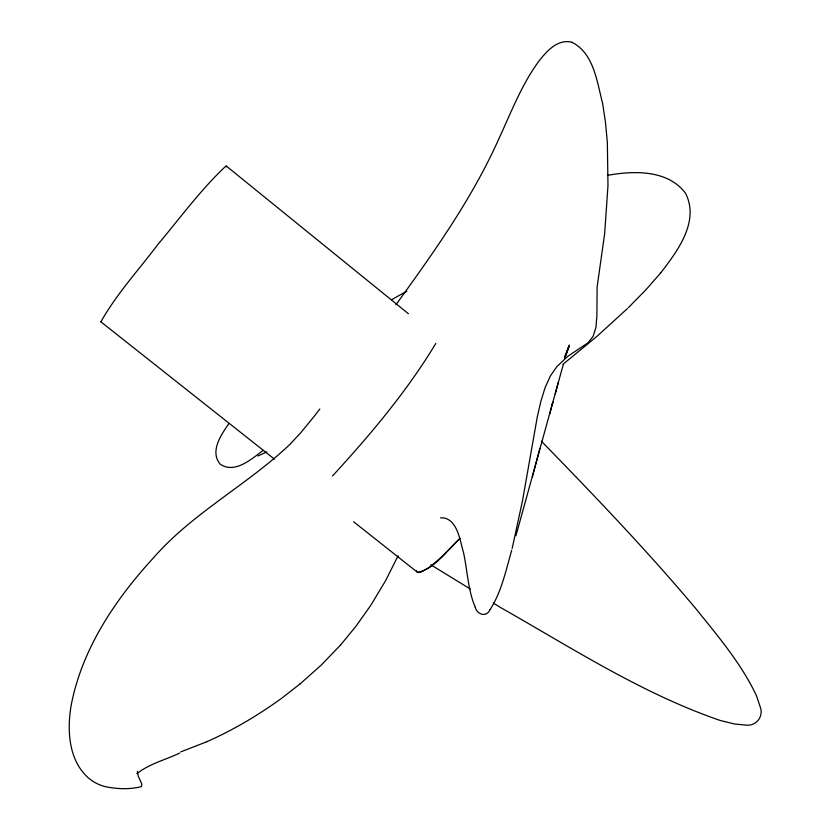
<?xml version="1.0" encoding="UTF-8"?>
<svg xmlns="http://www.w3.org/2000/svg" width="830" height="830" viewBox="0 0 830 830"><rect width="100%" height="100%" fill="white"/><g stroke="black" fill="none" stroke-linecap="round" stroke-linejoin="round"><path stroke-width="1.25" d="M226.331 166.861L226.383 166.104L225.77 166.176C200.663 189.78 180.162 217.948 158.011 244.29C138.786 269.854 116.563 293.945 100.897 321.833L274.44 459.135M512.162 548.505L522.506 500.718L537.301 416.836L540.963 400.973L545.082 387.672L550.456 375.845L556.837 366.653L567.928 356.226L587.982 342.832L593.139 336.326L595.961 327.228L596.884 316.033L597.133 286.91L604.676 233.427L607.975 185.702L607.353 142.553L605.475 122.269L602.684 103.843M511.726 550.238C505.895 570.366 501.59 591.759 490.074 609.625M515.938 535.744L552.832 402.177L549.595 414.367M532.341 477.001L539.791 448.802M552.075 404.988L563.279 364.567M555.239 393.825L558.268 382.557M566.153 354.939L568.841 346.608L564.431 358.581L569.432 345.062L564.742 356.63M398.11 555.83L385.39 581.031L370.937 605.049M435.781 343.475C406.835 391.49 370.356 434.723 332.529 475.953M370.502 605.703L356.06 626.121L340.767 644.765M228.862 423.684C221.164 434.598 209.554 451.562 220.178 464.157C234.734 474.221 251.573 458.949 263.048 450.462M395.879 304.807C434.318 251.687 472.695 197.768 499.421 137.573C511.508 111.438 521.914 84.069 539.189 60.756C546.918 50.91 557.864 38.823 571.704 42.206M319.82 409.024L314.684 415.685M490.001 609.708C486.297 617.914 476.804 614.325 475.217 607.155M314.207 416.297L301.249 432.15L290.593 443.697M660.784 272.79C677.498 251.106 699.804 221.506 685.57 193.328C668.005 169.704 633.975 170.544 607.685 175.327M660.68 272.914L645.906 289.805L628.424 307.598M340.518 645.045L321.241 665.1L299.921 684.055M290.22 444.081C247.226 485.011 192.954 512.66 153.55 557.739C115.173 599.54 81.724 649.247 71.069 705.874C66.981 730.4 68.537 760.27 88.374 777.918C93.043 781.922 98.625 784.827 104.539 786.456C116.542 789.112 129.77 789.652 141.38 786.601L141.888 784.184L138.351 776.465L137.334 771.371M627.449 308.542L597.154 336.192L563.051 364.245M136.826 773.685C149.317 763.776 165.502 759.844 179.757 753.038M299.889 684.076L282.076 697.905M281.277 698.497C257.933 715.418 232.96 730.203 206.556 741.833M391.687 299.64L406.814 291.195M257.881 455.992L266.824 451.904M206.265 741.958L182.102 751.368M180.743 751.824L181.428 751.596M440.533 517.816C457.123 517.028 459.913 540.33 463.462 552.375C467.518 570.532 467.819 589.725 475.165 607.041M100.897 321.833L101.436 321.864M353.601 521.759L417.542 572.347C435.242 568.882 447.09 549.782 460.1 538.328L442.349 556.328L429.297 567.429L420.488 572.41L417.895 572.503L416.546 571.04M571.808 42.237C593.958 53.13 597.071 82.253 602.622 103.522M430.843 564.825L470.32 588.989M493.342 603.088L501.019 607.788C572.368 648.251 642.306 693.735 720.367 720.523L734.726 724.03L745.413 725.015C755.912 726.821 764.16 716.466 760.114 706.621L756.555 695.893C741.325 663.502 717.805 635.998 695.55 608.297C646.746 550.28 594.259 495.5 541.388 441.207M226.383 166.104L408.433 313.74M416.608 571.227L417.542 572.347"/></g></svg>
